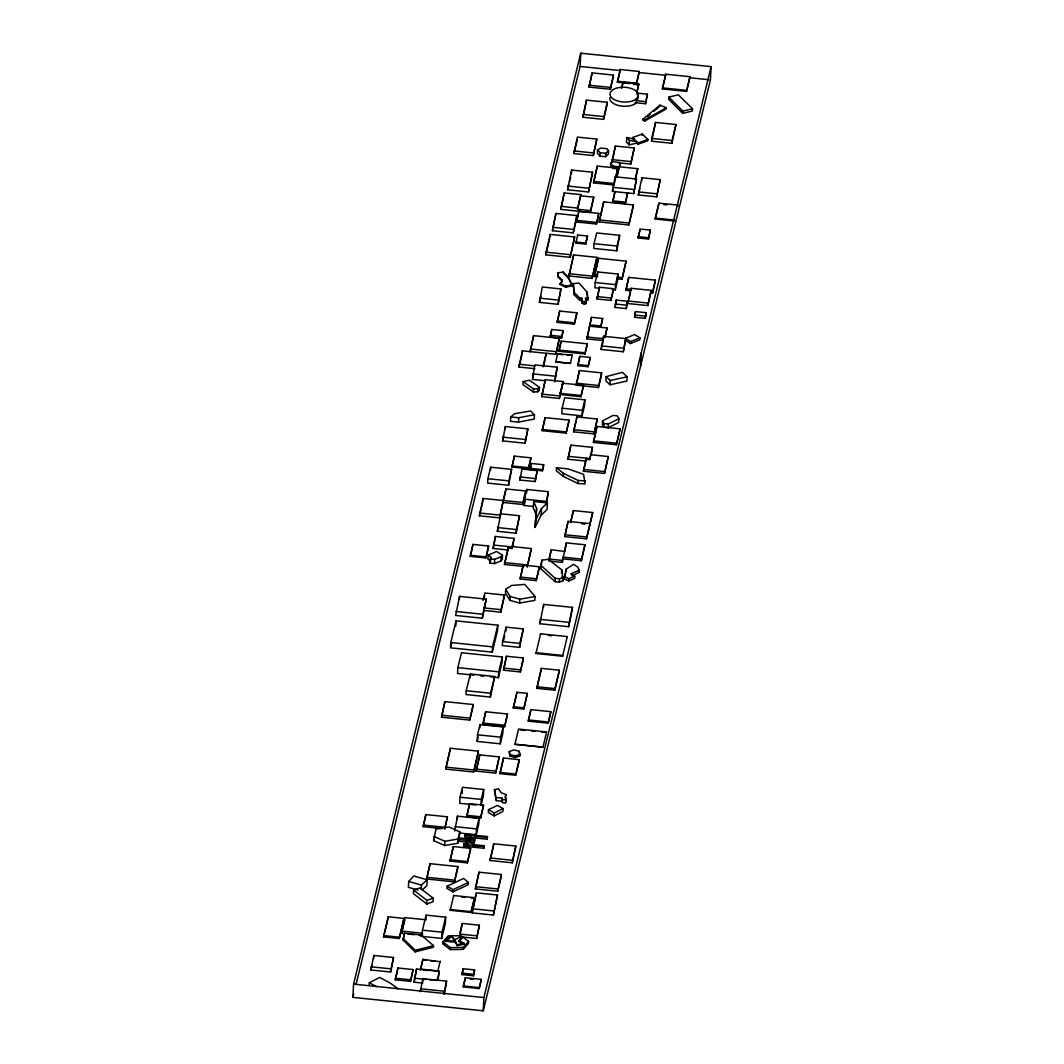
<?xml version="1.0" encoding="UTF-8"?>
<svg xmlns="http://www.w3.org/2000/svg" width="1064" height="1064" viewBox="0 0 1064 1064"><rect width="100%" height="100%" fill="white"/><g stroke="black" fill="none" stroke-linecap="round" stroke-linejoin="round"><path stroke-width="1.5" d="M352.902 997.367L353.567 984.12L580.758 53.2L711.098 66.633L710.433 79.88L483.242 1010.8L352.902 997.367L353.687 994.135M369.168 985.291L369.301 982.777L379.675 977.43L390.249 983.07L398.189 988.868M370.871 969.982L373.81 955.445L393.534 957.48L390.608 972.004L370.871 969.982L371.908 965.713M373.637 958.624L373.81 955.445M383.559 936.905L388.214 916.782L403.934 918.405L399.279 938.514L383.559 936.905L387.762 919.668M388.147 918.112L388.214 916.782M390.608 972.004L393.534 957.48M395.263 979.811L397.843 967.987L413.098 969.557L410.531 981.38L395.263 979.811L397.404 971.033M397.763 969.57L397.843 967.987M399.279 938.514L403.934 918.405M404.732 933.7L401.54 933.381L404.945 917.607L425.76 919.748M403.096 940.031L404.44 933.248L421.091 934.963L433.553 945.643L433.474 947.239L415.106 951.868L403.096 940.031L404.44 933.248M422.315 889.863L426.85 885.607L427.143 879.782L413.803 875.991L408.682 881.458L408.39 887.296L417.979 890.009M413.577 890.076L413.404 893.654L426.863 904.014L432.995 901.74L433.181 898.162L419.908 887.948L413.577 890.076L427.036 900.437L426.863 904.014M410.531 981.38L413.098 969.557M415.106 951.868L415.186 950.272L403.176 938.448M444.287 994.135L446.614 981.128L422.874 978.681L422.661 983.056L414.082 982.178L416.529 968.998L439.352 971.352L438.022 979.931M441.706 828.55L423.206 826.648L425.853 814.585L447.425 816.806L444.792 828.869L447.425 816.806M416.529 968.998L414.082 982.178M421.251 889.464L421.464 885.102L427.143 879.782M425.853 814.585L423.206 826.648M421.012 936.546L421.091 934.963M422.448 930.175L422.129 936.4L441.706 938.421L445.377 923.392L445.696 917.168L426.119 915.146L422.448 930.175L442.026 932.197L445.696 917.168M422.913 959.329L420.493 969.743L422.913 959.329L440.137 961.763M420.267 991.675L422.874 978.681M426.664 878.997L430.069 863.675L457.813 866.535L457.733 868.264L454.408 881.856L426.664 878.997L430.069 863.675M425.879 919.815L426.119 915.146M459.874 831.875L457.68 843.286L444.699 845.534L433.7 840.613L435.894 829.202L448.875 826.954L459.874 831.875L459.01 838.445M441.507 717.189L444.925 701.615L473.134 704.514L473.028 706.509L469.716 720.102L441.507 717.189L444.925 701.615M450.777 642.536L450.498 647.83L492.273 652.139L497.566 630.46L497.832 625.167L456.057 620.857L450.777 642.536L492.539 646.846L497.832 625.167M445.71 769.112L450.418 748.258L478.321 751.131L478.215 753.126L473.613 771.999L445.71 769.112L450.418 748.258M429.191 979.731L437.118 980.157M483.149 598.806L483.083 600.256L484.852 593.007L504.589 595.042L501.011 609.672L484.346 607.956L486.221 599.125L459.555 596.372L455.658 615.457L482.325 618.211L484.413 606.493M434.617 971.206L437.796 970.86L420.533 969.078M444.699 845.534L444.912 841.305L433.913 836.384M455.791 626.164L456.057 620.857M441.706 938.421L442.026 932.197M459.422 599.019L459.555 596.372M442.93 941.893L442.837 943.888L450.418 949.62L463.252 949.381L468.479 943.409L468.586 941.414L460.991 935.682L448.17 935.921L442.93 941.893L450.524 947.638L463.345 947.399L468.586 941.414M490.225 676.824L498.404 677.662L502.035 662.792L502.328 656.967L461.483 652.751L457.853 667.633L457.547 673.459L473.892 675.135M447.119 886.206L447.013 888.453L452.958 891.885L468.24 884.703L468.359 882.442L463.638 878.438L447.119 886.206L453.065 889.637L468.359 882.442M463.971 944.167L457.267 945.63L455.365 942.212L445.297 941.174L445.351 940.244L451.375 936.027L454.607 939.658L460.3 937.105L462.614 937.344L458.81 941.507L463.971 944.167L464.024 943.236L458.85 940.576L462.614 937.344M450.045 861.095L453.331 846.572L470.594 848.354L470.527 849.684L467.309 862.877L450.045 861.095L453.331 846.572M444.007 994.122L446.614 981.128M450.232 910.305L450.272 909.521L471.086 911.662L474.504 897.67L453.69 895.516L450.232 910.305L471.046 912.46L474.079 900.011M454.7 831.011L457.48 816.168L479.053 818.389L478.76 824.214L476.207 834.695L459.249 832.952M450.431 941.707L450.484 940.776M452.958 891.885L453.065 889.637M450.418 949.62L450.524 947.638M470.301 556.352L473.001 544.409L488.576 546.018L488.522 547.082L485.862 557.948L470.301 556.352L473.001 544.409M451.375 936.027L454.554 940.589M457.334 819.081L457.48 816.168M453.65 896.314L453.69 895.516M454.408 881.856L457.813 866.535M457.68 843.286L458.903 835.36M483.708 789.501L481.287 799.41L480.981 805.501L483.402 795.593L483.708 789.501L462.441 787.307L460.02 797.215L459.714 803.307L476.074 804.996M467.934 844.616L466.245 842.05L458.252 841.225L458.464 836.982M466.232 690.722L466.032 694.553L490.384 697.066L494.667 676.518L470.315 674.004L466.232 690.722L490.584 693.223L494.667 676.518M462.135 793.398L462.281 790.353M455.365 942.212L455.405 941.281L445.351 940.244M470.115 677.848L470.315 674.004M457.267 945.63L455.405 941.281M500.293 514.963L503.272 500.546L499.588 517.875L479.385 515.801L483.083 498.457L522.916 502.487L525.722 490.969L505.999 488.935L503.179 500.452L503.086 502.447L522.81 504.482L525.629 492.964M469.716 720.102L473.134 704.514M467.681 840.467L473.334 844.63L484.12 845.747L483.841 848.274L463.798 846.199L464.09 843.686L468.865 844.178L466.325 840.321L466.245 842.05M470.421 837.514L465.114 836.956L465.434 834.282L487.485 836.557L487.152 839.23L476.06 838.086L469.357 840.148M465.434 834.282L465.114 836.956M460.26 938.036L460.3 937.105M466.697 816.78L469.61 803.679L483.482 805.102L483.415 806.565L480.569 818.203L466.697 816.78L469.61 803.679M482.936 501.237L483.083 498.457M459.555 936.732L476.659 938.488L479.399 925.215L462.281 923.446L459.927 935.216M467.309 862.877L470.594 848.354M462.015 974.584L463.159 968.732L474.571 969.903L474.491 971.366L473.413 975.755L462.015 974.584L463.159 968.732M463.252 949.381L463.345 947.399M487.871 478.72L487.644 483.096L508.605 485.251L511.638 469.37L490.677 467.202L487.871 478.72L508.831 480.875L511.638 469.37M473.613 771.999L478.321 751.131M463.292 986.9L465.354 977.736L481.234 979.372L481.181 980.303L479.172 988.536L463.292 986.9L465.354 977.736M482.325 618.211L486.221 599.125M485.862 557.948L488.576 546.018M490.531 470.115L490.677 467.202M477.164 741.422L477.497 734.798L479.997 724.557L503.126 726.951L502.78 733.575L500.293 743.803L477.164 741.422L478.241 737.033M476.087 771.107L479.664 754.881L499.242 756.903L495.664 773.116L476.087 771.107L479.172 758.446M488.137 555.129L487.911 559.371L490.504 560.981L489.972 563.135L494.454 563.587L500.971 560.941L502.274 559.398L502.487 555.155L496.595 551.485L488.137 555.129L490.717 556.738L490.504 560.981M479.837 727.869L479.997 724.557M470.248 842.462L474.225 842.874L474.717 839.523L458.784 837.887L458.331 839.496L474.318 841.145M471.046 912.46L471.086 911.662M474.717 839.523L474.225 842.874M479.558 756.863L479.664 754.881M472.123 912.859L476.22 892.829L497.487 895.024L493.39 915.04L472.123 912.859L472.895 909.667M476.06 838.086L476.14 836.371L487.246 837.514L487.485 836.557M476.207 834.695L476.499 828.869L479.053 818.389M489.972 563.135L490.717 556.738M482.87 724.478L485.689 711.75L507.422 713.984L507.355 715.447L504.602 726.725L482.87 724.478L485.689 711.75M474.504 897.67L474.464 898.455L471.259 898.136M475.369 888.906L479.013 872.187L501.357 874.488L501.25 876.736L497.713 891.22L475.369 888.906L479.013 872.187M508.153 546.55L507.98 549.995L493.151 548.465L495.412 536.456L514.058 538.384L512.595 547.122M476.14 894.199L473.68 906.488M480.569 818.203L483.482 805.102M495.412 536.456L493.151 548.465M473.413 975.755L474.571 969.903M494.454 563.587L494.667 559.358L501.197 556.698L502.487 555.155M476.659 938.488L479.399 925.215M497.3 531.282L500.851 513.819L519.498 515.747L515.96 533.21L497.3 531.282L498.431 526.693M502.567 440.895L505.347 426.544L527.85 428.858L525.071 443.209L502.567 440.895L503.684 436.333M492.273 652.139L492.539 646.846M490.384 697.066L490.584 693.223M483.841 848.274L484.12 845.747M505.227 429.018L505.347 426.544M479.172 988.536L481.234 979.372M488.482 809.624L488.336 812.537L494.135 815.915L502.9 811.5L503.046 808.587L497.566 805.395L488.482 809.624L494.281 813.002L503.046 808.587M500.971 560.941L501.197 556.698M487.152 839.23L487.246 837.514M505.999 488.935L503.086 502.447M484.213 610.47L500.878 612.186L501.011 609.672M510.747 416.928L510.521 421.304L518.501 422.129L534.248 419.056L534.474 414.694L530.457 410.97L514.617 413.736L510.747 416.928L518.727 417.753L534.474 414.694M498.404 677.662L498.697 671.836L502.328 656.967M524.007 566.46L504.456 564.452L508.073 548.133L511.89 548.532L512.449 545.007M508.605 485.251L508.831 480.875M490.038 860.51L493.643 843.765L515.841 846.053L512.236 862.798L490.038 860.51L493.124 847.862M483.242 1010.8L483.907 997.553L711.098 66.633M494.454 789.674L496.316 800.607L501.915 801.192L502.554 802.642L505.493 802.934L506.318 798.891L505.054 797.628L505.812 794.515L501.184 792.693L498.497 788.783L494.454 789.674L496.316 800.607M495.664 773.116L499.242 756.903M504.589 595.042L500.878 612.186M502.541 641.619L502.341 645.595L519.604 647.378L523.342 628.917L506.078 627.135L502.541 641.619L519.804 643.401L523.342 628.917M494.135 815.915L494.281 813.002M505.666 589.283L505.467 593.127L509.909 600.322L519.618 603.062L534.86 600.362L535.059 596.518L524.831 584.402L511.491 585.479L505.666 589.283L510.108 596.478L509.909 600.322M511.944 467.029L514.404 456.137L530.896 457.839L530.843 458.89L528.436 468.732L511.944 467.029L514.404 456.137M493.51 846.279L493.643 843.765M503.511 670.2L506.504 656.249L523.302 657.978L523.195 660.092L520.309 671.929L503.511 670.2L506.504 656.249M534.873 368.676L518.953 367.04L522.371 350.827L555.967 354.299L559.358 338.286L533.609 335.639L530.218 351.639L533.609 335.639M505.866 631.112L506.078 627.135M500.293 743.803L500.625 737.179L503.126 726.951M499.96 773.621L503.525 758.034L519.259 759.656L519.192 760.853L515.681 775.244L499.96 773.621L503.525 758.034M511.89 548.532L514.058 538.384M493.39 915.04L497.487 895.024M518.501 422.129L518.727 417.753M522.225 353.607L522.371 350.827M504.602 726.725L507.422 713.984M501.915 801.192L502.075 798.146L496.476 797.561M523.156 381.604L522.996 384.649L533.37 392.044L537.639 391.765L539.355 390.422L539.501 387.376L529.393 380.194L523.156 381.604L533.516 388.998L537.786 388.719L539.501 387.376M497.713 891.22L501.357 874.488M515.96 533.21L519.498 515.747M502.554 802.642L502.075 798.146M519.87 480.01L521.958 469.051L537.227 470.621L535.139 481.58L519.87 480.01L520.642 476.845M505.666 797.561L505.812 794.515M505.493 802.934L506.318 798.891M509.27 751.583L509.975 756.185L515.308 757.515L519.844 755.826L519.924 754.243L519.126 751.237L513.806 749.907L509.27 751.583L509.975 756.185M525.071 443.209L527.85 428.858M522.81 504.482L522.916 502.487M513.287 707.972L516.878 692.305L527.358 693.382L523.767 709.05L513.287 707.972L516.426 695.098M520.19 578.949L523.209 565.104L539.249 566.753L539.155 568.615L536.216 580.612L520.19 578.949L523.209 565.104M533.33 506.451L524.087 505.493L524.406 499.136L526.773 489.467L548.346 491.688L546.457 504.496M519.618 603.062L519.804 599.218L535.059 596.518M526.614 492.632L526.773 489.467M557.203 367.2L554.743 381.71L557.203 367.2L534.86 364.899L532.386 379.409L545.167 380.726M516.825 693.489L516.878 692.305M528.436 468.732L530.896 457.839M519.604 647.378L519.804 643.401M514.936 744.281L542.999 747.167L514.936 744.281L518.527 729.053L546.577 731.952L541.589 732.099M533.37 392.044L533.516 388.998M515.308 757.515L515.388 755.919L519.924 754.243M530.218 469.557L531.468 463.492L543.638 464.742L543.584 465.939L542.387 470.82L530.218 469.557L531.468 463.492M520.309 671.929L523.302 657.978M539.395 302.375L542.321 287.014L560.967 288.942L558.041 304.291L539.395 302.375L540.938 296.018M515.681 775.244L519.259 759.656M512.236 862.798L515.841 846.053M531.362 548.558L527.265 566.806L531.362 548.558L512.369 546.59M519.126 751.237L519.844 755.826M537.639 391.765L537.786 388.719M545.672 254.815L550.141 234.413L574.653 236.94L570.184 257.342L545.672 254.815L549.609 238.668M533.663 501.477L533.33 508.1L536.256 515.029L535.006 527.425L541.177 515.122L547.042 509.51L547.388 502.9L533.663 501.477L536.602 508.406L536.256 515.029M523.767 709.05L527.358 693.382M535.139 481.58L537.227 470.621M535.006 527.425L536.602 508.406M583.551 385.341L581.077 395.502L560.263 393.361L562.736 383.2L583.551 385.341L581.011 396.699L560.196 394.544L560.329 392.031L559.411 398.468L541.682 396.633L545.327 379.728L563.056 381.55L561.26 390.195M550.008 237.059L550.141 234.413M542.201 430.681L545.154 417.647L569.054 420.107L568.987 421.304L566.101 433.141L542.201 430.681L545.154 417.647M552.389 230.715L555.94 213.438L576.755 215.58L576.582 219.024L573.203 232.856L552.389 230.715L555.94 213.438M545.327 379.728L541.682 396.633M528.303 721.139L530.883 709.621L550.766 711.67L550.713 712.867L548.199 723.188L528.303 721.139L530.883 709.621M536.216 580.612L539.249 566.753M542.387 470.82L543.638 464.742M541.177 515.122L541.51 508.499L547.388 502.9M550.234 337.035L551.737 329.468L562.989 330.625L562.909 332.354L561.486 338.192L550.234 337.035L551.737 329.468M535.95 653.496L535.99 652.697L562.657 655.451L562.617 656.249L535.95 653.496L540.592 633.825L567.258 636.578L567.218 637.376M540.539 568.495L541.935 560.156L548.306 559.318L561.699 569.799L563.255 580.678L559.358 582.088L555.036 581.649L540.539 568.495L541.935 560.156M539.807 623.717L543.677 604.392L572.499 607.371L568.628 626.696L539.807 623.717L540.898 619.235M545.832 504.536L548.346 491.688M593.779 197.173L590.4 212.454L560.808 209.409L564.239 192.93L580.851 194.632L577.513 209.262L590.493 210.606L593.779 197.173L580.784 195.829M557.682 272.823L558.254 277.225L562.258 281.322L560.09 284.46L565.649 287.2L572.472 285.87L568.535 277.252L563.295 272.078L557.682 272.823L558.254 277.225M536.841 688.341L541.416 668.352L559.292 670.2L559.212 671.783L554.73 690.177L536.841 688.341L541.416 668.352M540.552 634.623L540.592 633.825M558.041 304.291L560.967 288.942M557.19 322.365L559.704 311.047L576.808 312.816L576.741 314.133L574.307 324.134L557.19 322.365L559.704 311.047M555.741 361.88L570.384 363.383L555.741 361.88L557.629 353.753L572.272 355.256L567.365 355.283M555.967 354.299L559.358 338.286M564.239 192.93L560.808 209.409M543.531 607.305L543.677 604.392M560.09 284.46L562.311 280.258L558.307 276.161M557.629 353.753L562.484 354.778M562.258 281.322L562.311 280.258M558.906 351.28L561.154 341.118L587.195 343.805L587.142 345.002L584.961 353.953L558.906 351.28L561.154 341.118M563.295 272.078L563.242 273.129L568.482 278.316L572.472 285.87M567.538 189.778L571.634 170.08L592.595 172.235L588.512 191.946L567.538 189.778L568.708 184.99M549.011 559.039L548.904 561.034L562.311 562.417L563.268 557.15L581.516 559.026L584.987 544.795L566.341 542.866L564.665 551.418L551.272 549.769L549.011 559.039L562.417 560.422L564.678 551.152M561.486 338.192L562.989 330.625M551.272 549.769L549.29 559.491M559.411 398.468L563.056 381.55M556.445 467.708L556.299 470.754L563.282 476.393L577.898 483.508L585.107 483.921L583.591 474.371L568.163 468.918L556.445 467.708L563.441 473.347L578.045 480.463L585.253 480.875M565.649 287.2L565.702 286.136L560.143 283.41M571.448 173.791L571.634 170.08M573.882 153.575L577.393 137.096L596.811 139.091L593.3 155.583L573.882 153.575L577.26 139.743M568.482 278.316L568.535 277.252M562.138 408.204L561.859 413.776L582.048 415.851L584.602 405.371L584.881 399.811L564.691 397.737L562.138 408.204L582.327 410.292L584.881 399.811M568.974 275.988L573.669 254.948L596.798 257.328L596.678 259.576L592.089 278.369L568.974 275.988L573.669 254.948M570.184 257.342L574.653 236.94M356.041 984.453L580.093 66.447L580.758 53.2M555.036 581.649L555.208 578.337L540.712 565.183M548.199 723.188L550.766 711.67M573.203 232.856L576.755 215.58M563.282 476.393L563.441 473.347M587.807 298.053L587.089 292.188L578.976 283.011L573.297 283.636L574.161 294.768L579.707 300.341L581.862 300.567L582.114 303.173L584.375 304.251L586.025 303.572L585.479 297.973L587.807 298.053L587.687 300.301L585.373 300.221M576.435 221.964L578.723 211.337L598.766 213.398L596.478 224.025L576.435 221.964L578.271 214.423M566.101 433.141L569.054 420.107M575.89 243.097L575.943 242.033L585.812 243.044L587.528 236.008L577.659 234.998L575.89 243.097L585.759 244.108L587.528 236.008M577.513 209.262L580.851 194.632M559.358 582.088L559.531 578.776L563.415 577.366M582.886 117.24L586.53 100.149L607.185 102.277L607.039 105.057L603.541 119.368L582.886 117.24L586.53 100.149M574.161 294.768L573.297 283.636M578.643 212.92L578.723 211.337M577.606 236.048L577.659 234.998M554.73 690.177L559.292 670.2M561.526 573.11L561.699 569.799M574.307 324.134L576.808 312.816M562.311 562.417L562.417 560.422M586.038 458.172L585.892 461.084L568.016 459.236L570.889 445.124L592.475 447.346L591.172 455.02M570.504 522.557L573.429 510.574L592.701 512.555L586.464 538.836L564.731 536.589L568.083 521.387L589.815 523.621L589.722 525.483M579.242 570.198L570.783 573.962L574.786 576.09L574.68 578.351L568.735 580.997L564.213 578.843L566.141 569.16L573.536 564.306L577.739 567.072L579.242 570.198L579.122 572.445L572.073 575.584M570.889 445.124L568.016 459.236M589.044 87.062L592.143 72.884L613.409 75.079L613.316 76.941L610.31 89.256L589.044 87.062L592.143 72.884M566.341 542.866L564.864 550.261M568.083 521.387L564.731 536.589M566.021 571.408L566.141 569.16M579.707 300.341L579.827 298.093L574.267 292.52M573.562 431.811L576.794 416.902L597.29 419.017L594.058 433.926L573.562 431.811L576.289 420.613M576.236 385.181L579.414 370.565L601.612 372.852L601.506 374.834L598.42 387.469L576.236 385.181L579.414 370.565M577.792 365.644L579.853 356.347L590.174 357.411L590.121 358.475L588.113 366.708L577.792 365.644L579.853 356.347M581.862 300.567L581.981 298.306L579.827 298.093M582.114 303.173L581.981 298.306M576.675 419.017L576.794 416.902M568.735 580.997L568.854 578.75L574.786 576.09M585.759 244.108L585.812 243.044M588.512 191.946L592.595 172.235M573.429 510.574L570.823 521.985M584.375 304.251L584.482 302.003L586.131 301.312M568.628 626.696L572.499 607.371M581.011 396.699L581.077 395.502M590.4 212.454L590.493 210.606M593.3 155.583L596.811 139.091M587.089 292.188L587.687 300.301M577.898 483.508L578.045 480.463M584.961 353.953L587.195 343.805M617.825 168.179L614.008 184.99L593.499 182.875L597.33 166.064L617.825 168.179L615.79 177.688M582.048 415.851L582.327 410.292M603.275 340.56L586.916 338.871L591.504 317.325L602.61 318.469L600.708 327.313L602.61 318.469M597.542 149.745L597.37 153.189L599.963 156.142L605.602 156.727L608.382 154.027L608.555 150.583L606.892 148.681L600.907 148.069L597.542 149.745L600.136 152.697L605.775 153.282L608.555 150.583M597.33 166.064L593.499 182.875M591.504 317.325L586.916 338.871M592.089 278.369L596.798 257.328M594.058 243.669L593.818 248.444L616.788 250.811L619.647 235.317L596.678 232.95L594.058 243.669L617.027 246.037L619.647 235.317M588.113 366.708L590.174 357.411M590.879 454.74L608.289 456.536L604.525 473.427L583.418 471.246L585.985 459.222L589.682 459.608L590.932 453.69M596.478 224.025L598.766 213.398M599.963 156.142L600.136 152.697M597.636 276.786L594.39 276.454L598.513 258.299L626.111 261.146L621.988 279.3L617.12 278.795M612.133 289.594L615.258 289.913L617.838 279.353L618.104 274.06L597.755 271.958L595.188 282.519L594.922 287.812L599.617 288.304M603.541 119.368L607.185 102.277M562.776 558.826L581.423 560.755L581.516 559.026M599.205 221.924L603.714 201.854L633.306 204.913L633.213 206.895L628.797 224.97L599.205 221.924L603.714 201.854M597.622 274.605L597.755 271.958M598.513 258.299L594.39 276.454M597.064 298.971L599.471 287.24L613.343 288.663L613.223 291.044L610.936 300.407L597.064 298.971L599.471 287.24M584.987 544.795L581.423 560.755M589.682 459.608L592.475 447.346M605.602 156.727L605.775 153.282M586.464 538.836L592.701 512.555M610.31 89.256L613.409 75.079M593.433 442.438L597.024 426.451L619.993 428.819L619.913 430.401L616.402 444.805L593.433 442.438L597.024 426.451M594.058 433.926L597.29 419.017M598.42 387.469L601.612 372.852M601.107 349.458L603.621 336.291L625.818 338.578L623.291 351.745L601.107 349.458L602.916 342.036M610.63 163.045L610.523 165.292L612.931 168.378L618.477 168.95L620.312 163.444L618.862 162.34L612.997 161.728L610.63 163.045L613.05 166.13L612.931 168.378M615.418 146.034L611.973 162.154L615.418 146.034L634.224 147.976L630.779 164.082L618.237 162.792M587.009 337.009L603.368 338.698L603.621 336.291M630.048 83.564L617.399 82.247L620.299 69.519L639.278 71.474L636.378 84.216L633.213 83.883M612.438 191.387L615.205 176.81L636.485 179.005L633.718 193.582L612.438 191.387L613.223 188.195M612.678 202.173L615.019 191.493L612.678 202.173L625.313 203.477L627.667 192.784L625.313 203.477M589.602 326.169L607.065 328.018L605.216 337.089M617.399 82.247L620.299 69.519M602.543 420.892L602.357 424.603L603.9 427.249L608.222 427.701L618.703 422.474L618.889 418.777L617.253 415.825L613.09 415.399L602.543 420.892L604.086 423.538L603.9 427.249M615.072 179.457L615.205 176.81M606.094 376.643L605.882 380.885L609.991 384.769L626.896 381.045L627.108 376.802L622.374 372.334L606.094 376.643L610.204 380.526L609.991 384.769M610.936 300.407L613.343 288.663M618.477 168.95L620.312 163.444M638.759 83.976L636.924 92.262L638.759 83.976L623.038 82.354L621.908 87.7M635.301 179.909L637.788 168.684L619.221 166.769L617.08 176.584M604.525 473.427L608.289 456.536M616.788 250.811L617.027 246.037M608.222 427.701L608.409 423.991L618.889 418.777M615.258 289.913L615.537 284.62L618.104 274.06M615.019 307.443L616.149 300.088L627.401 301.245L626.27 308.6L615.019 307.443L615.657 304.836M616.029 302.375L616.149 300.088M634.077 140.288L634.157 138.972L626.696 137.549L626.47 142.044L629.117 144.864L636.738 143.108L637.841 144.292L647.816 140.767L647.883 139.437L642.284 134.051L632.748 137.482L632.681 138.812M621.988 279.3L626.111 261.146M629.117 144.864L629.356 140.355L626.696 137.549M616.402 444.805L619.993 428.819M630.779 164.082L634.224 147.976M628.797 224.97L633.306 204.913M631.032 288.291L630.899 290.805L625.898 290.286L628.758 277.398L655.424 280.138L652.564 293.039L650.942 292.866L651.075 290.352L631.032 288.291L627.8 303.519L647.843 305.581L651.035 291.337M636.378 84.216L639.278 71.474M623.291 351.745L625.818 338.578M636.511 98.553L636.299 102.796L635.408 103.62A14.151 7.395 2.9 0 1 618.929 105.615A14.151 7.395 2.9 0 1 609.872 97.622M626.27 308.6L627.401 301.245M625.499 338.299L625.406 340.294L630.46 343.566L639.823 339.802L639.929 337.82L634.583 334.562L625.499 338.299L630.566 341.571L639.929 337.82M628.758 277.398L625.898 290.286M633.718 193.582L636.485 179.005M636.738 143.108L636.804 141.778L629.356 140.355M637.841 144.292L637.908 142.962L632.748 137.482M630.46 343.566L630.566 341.571M638.294 194.951L641.898 177.755L660.239 179.643L656.634 196.84L638.294 194.951L639.823 188.661M642.217 135.367L642.284 134.051M642.922 119.181L642.856 120.365L644.718 121.03L666.224 108.94L666.277 107.757L659.973 105.15L642.922 119.181L644.784 119.833L666.277 107.757M638.107 237.964L640.036 229.039L650.357 230.103L648.442 239.028L638.107 237.964L639.969 230.369M634.556 317.272L635.514 311.579L646.234 312.683L646.114 314.931L645.276 318.375L634.556 317.272L635.514 311.579M641.738 180.8L641.898 177.755M644.718 121.03L644.784 119.833M635.035 102.663L645.516 103.74L647.431 94.191L636.95 93.1L636.937 94.191M647.431 94.191L645.516 103.74M651.7 138.426L651.567 141.206L671.916 143.308L675.959 124.528L655.61 122.427L651.7 138.426L672.049 140.515L675.959 124.528M640.555 366.216L641.22 352.982M648.442 239.028L650.357 230.103M645.276 318.375L646.234 312.683M655.61 122.427L651.953 139.61M647.843 305.581L651.075 290.352M659.906 106.334L659.973 105.15M674.523 221.006L655.251 219.024L655.291 218.093L658.948 203.144L678.22 205.126L678.167 206.057M656.634 196.84L660.239 179.643M662.407 88.924L665.785 74.214L689.898 76.701L689.844 77.752L686.519 91.411L662.407 88.924L665.785 74.214M652.564 293.039L655.424 280.138M658.948 203.144L655.251 219.024M668.844 97.103L668.724 99.351L682.716 113.383L692.411 110.989L692.531 108.741L678.273 94.776L668.844 97.103L682.835 111.135L682.716 113.383M671.916 143.308L672.049 140.515M686.519 91.411L689.898 76.701M479.385 515.801L482.591 502.7M518.953 367.04L521.865 355.097M450.883 646.287L451.641 643.188M569.493 181.784L570.663 176.983M532.758 377.919L533.49 374.927M401.54 933.381L404.839 919.855M484.014 598.42L484.719 595.521M542.986 366.721L546.258 353.288L543.571 366.521M504.456 564.452L507.98 549.995M621.602 88.245L623.038 82.354M524.087 505.493L525.27 500.652M570.384 363.383L572.272 355.256M503.511 640.767L504.695 635.939M616.801 176.677L619.221 166.769M458.252 841.225L458.651 839.602M464.09 843.686L463.891 844.484L483.934 846.545M463.798 846.199L463.997 845.401L467.189 845.734M437.756 971.525L440.177 961.111M437.104 980.556L439.352 971.352M635.368 178.592L637.788 168.684M603.368 338.698L603.541 338.006M604.684 336.397L603.461 336.982M604.951 336.676L607.065 328.018M462.281 923.446L459.688 934.086L476.805 935.841M583.418 471.246L585.892 461.084M630.979 289.342L625.965 288.823M628.97 298.758L630.513 292.387M564.213 578.843L565.662 572.898M562.617 656.249L567.258 636.578M542.999 747.167L546.577 731.952M433.7 840.613L434.498 837.74M535.338 520.801L541.51 508.499M647.737 116.362L650.171 114.353M653.815 111.348L658.696 107.344M445.297 941.174L450.125 937.796M466.75 838.698L471.831 835.918L465.207 835.24M427.036 900.437L433.181 898.162M637.908 142.962L647.883 139.437M468.094 838.844L476.14 836.371M415.186 950.272L433.553 945.643M682.835 111.135L692.531 108.741M610.204 380.526L627.108 376.802M457.321 944.699L464.024 943.236M565.702 286.136L572.525 284.806M444.912 841.305L457.892 839.057M580.093 66.447L620.246 70.583M639.225 72.538L665.732 75.278M689.844 77.752L708.85 79.72M617.452 81.197L636.432 83.152M633.998 84.415L638.719 84.907M662.46 87.86L686.573 90.347M589.137 85.2L610.404 87.394M645.622 101.625L636.405 100.668L637.269 99.87A14.151 7.395 2.9 0 0 638.001 96.079M583.032 114.46L603.687 116.588M574.015 150.928L593.433 152.937M612.093 159.627L630.899 161.568M613.05 166.13L618.596 166.702M593.579 181.425L614.074 183.54M612.651 187.291L633.918 189.485M638.44 191.906L656.781 193.794M567.737 186.08L588.698 188.235M663.71 204.567L666.928 204.9M612.744 200.843L625.379 202.147M560.967 206.363L577.566 208.065M655.291 218.093L674.563 220.075M599.311 219.929L628.904 222.988M576.515 220.368L596.558 222.429M552.575 227.27L573.376 229.425M638.174 236.647L648.508 237.711M545.805 252.168L570.317 254.695M594.47 274.858L597.715 275.19M617.2 277.199L622.068 277.704M569.08 273.741L592.209 276.121M595.188 282.519L615.537 284.62M651.022 291.416L652.644 291.576M597.183 296.59L611.055 298.026M627.933 301.006L647.963 303.067M615.192 303.998L626.443 305.168M539.608 298.133L558.254 300.061M634.676 315.024L645.396 316.128M557.257 321.049L574.374 322.818M589.669 324.839L600.774 325.983M550.314 335.306L561.566 336.463M601.28 345.893L623.477 348.181M558.959 350.083L585.014 352.769M530.351 348.992L556.1 351.652M577.845 364.58L588.166 365.644M519.086 364.26L535.019 365.896M532.678 373.85L555.022 376.151M562.976 381.896L562.683 384.397M576.329 383.2L598.527 385.487M541.815 394.119L559.544 395.941M604.086 423.538L608.409 423.991M573.669 429.696L594.164 431.811M542.268 429.484L566.154 431.944M593.513 440.842L616.482 443.209M502.753 437.184L525.257 439.499M568.163 456.323L589.735 458.544M583.511 469.397L604.618 471.578M511.997 465.979L528.489 467.668M530.271 468.373L542.454 469.623M520.03 476.965L535.285 478.534M524.406 499.136L545.992 501.357M479.532 513.021L499.721 515.096M581.742 523.727L584.947 524.047M497.5 527.571L516.146 529.5M564.824 534.74L586.557 536.974M493.324 545.021L511.97 546.936M470.354 555.288L485.916 556.898M490.198 558.893L494.667 559.358M504.549 562.603L527.358 564.944M555.208 578.337L559.531 578.776M520.283 577.1L536.309 578.75M540.033 619.354L568.854 622.32M455.858 611.481L482.524 614.234M548.399 635.434L551.538 635.753M503.618 668.086L520.416 669.815M457.853 667.633L498.697 671.836M480.423 675.813L483.694 676.145M536.921 686.746L554.809 688.594M513.353 706.775L523.834 707.853M528.369 719.942L548.253 721.991M441.613 715.207L469.809 718.12M482.936 723.028L504.668 725.262M520.136 729.891L525.097 730.396M531.694 731.088L534.993 731.42M477.497 734.798L500.625 737.179M476.193 769.112L495.771 771.134M500.014 772.437L515.734 774.06M445.816 767.131L473.719 770.004M502.713 799.596L505.639 799.889M460.02 797.215L481.287 799.41M466.764 815.317L480.649 816.753M454.913 826.648L476.499 828.869M423.286 825.052L444.872 827.287M473.254 846.359L477.869 846.838M490.172 857.996L512.356 860.284M450.112 859.765L467.375 861.547M426.757 877.268L454.501 880.128M475.475 886.658L497.832 888.959M461.656 897.138L464.848 897.471M472.336 908.749L493.603 910.944M401.647 931.12L422.461 933.274L422.342 935.522L419.149 935.19M407.938 934.032L414.348 934.697M383.625 935.575L399.346 937.198M422.874 959.994L426.012 960.313M430.721 960.792L435.429 961.284M462.082 973.121L473.493 974.305M423.632 970.062L428.34 970.554M371.03 966.804L390.767 968.825M470.075 979.146L473.241 979.479M414.295 978.202L426.026 979.412M395.343 978.228L410.611 979.798M463.345 985.969L479.226 987.605M420.426 988.762L444.154 991.209M353.567 984.12L483.907 997.553M510.055 754.602L515.388 755.919M510.108 596.478L519.804 599.218M408.682 881.458L421.464 885.102M564.319 576.595L568.854 578.75M582.234 300.926L584.482 302.003M369.301 982.777L376.457 986.594M578.124 570.357L579.122 572.445M562.218 576.143L563.255 580.678M585.692 301.897L586.025 303.572M637.376 97.742L635.634 99.378A14.151 7.395 2.9 0 1 614.926 99.91A14.151 7.395 2.9 0 1 614.287 88.977A14.151 7.395 2.9 0 1 635.102 90.36L637.043 92.076A14.151 7.395 2.9 0 1 637.376 97.742"/></g></svg>
